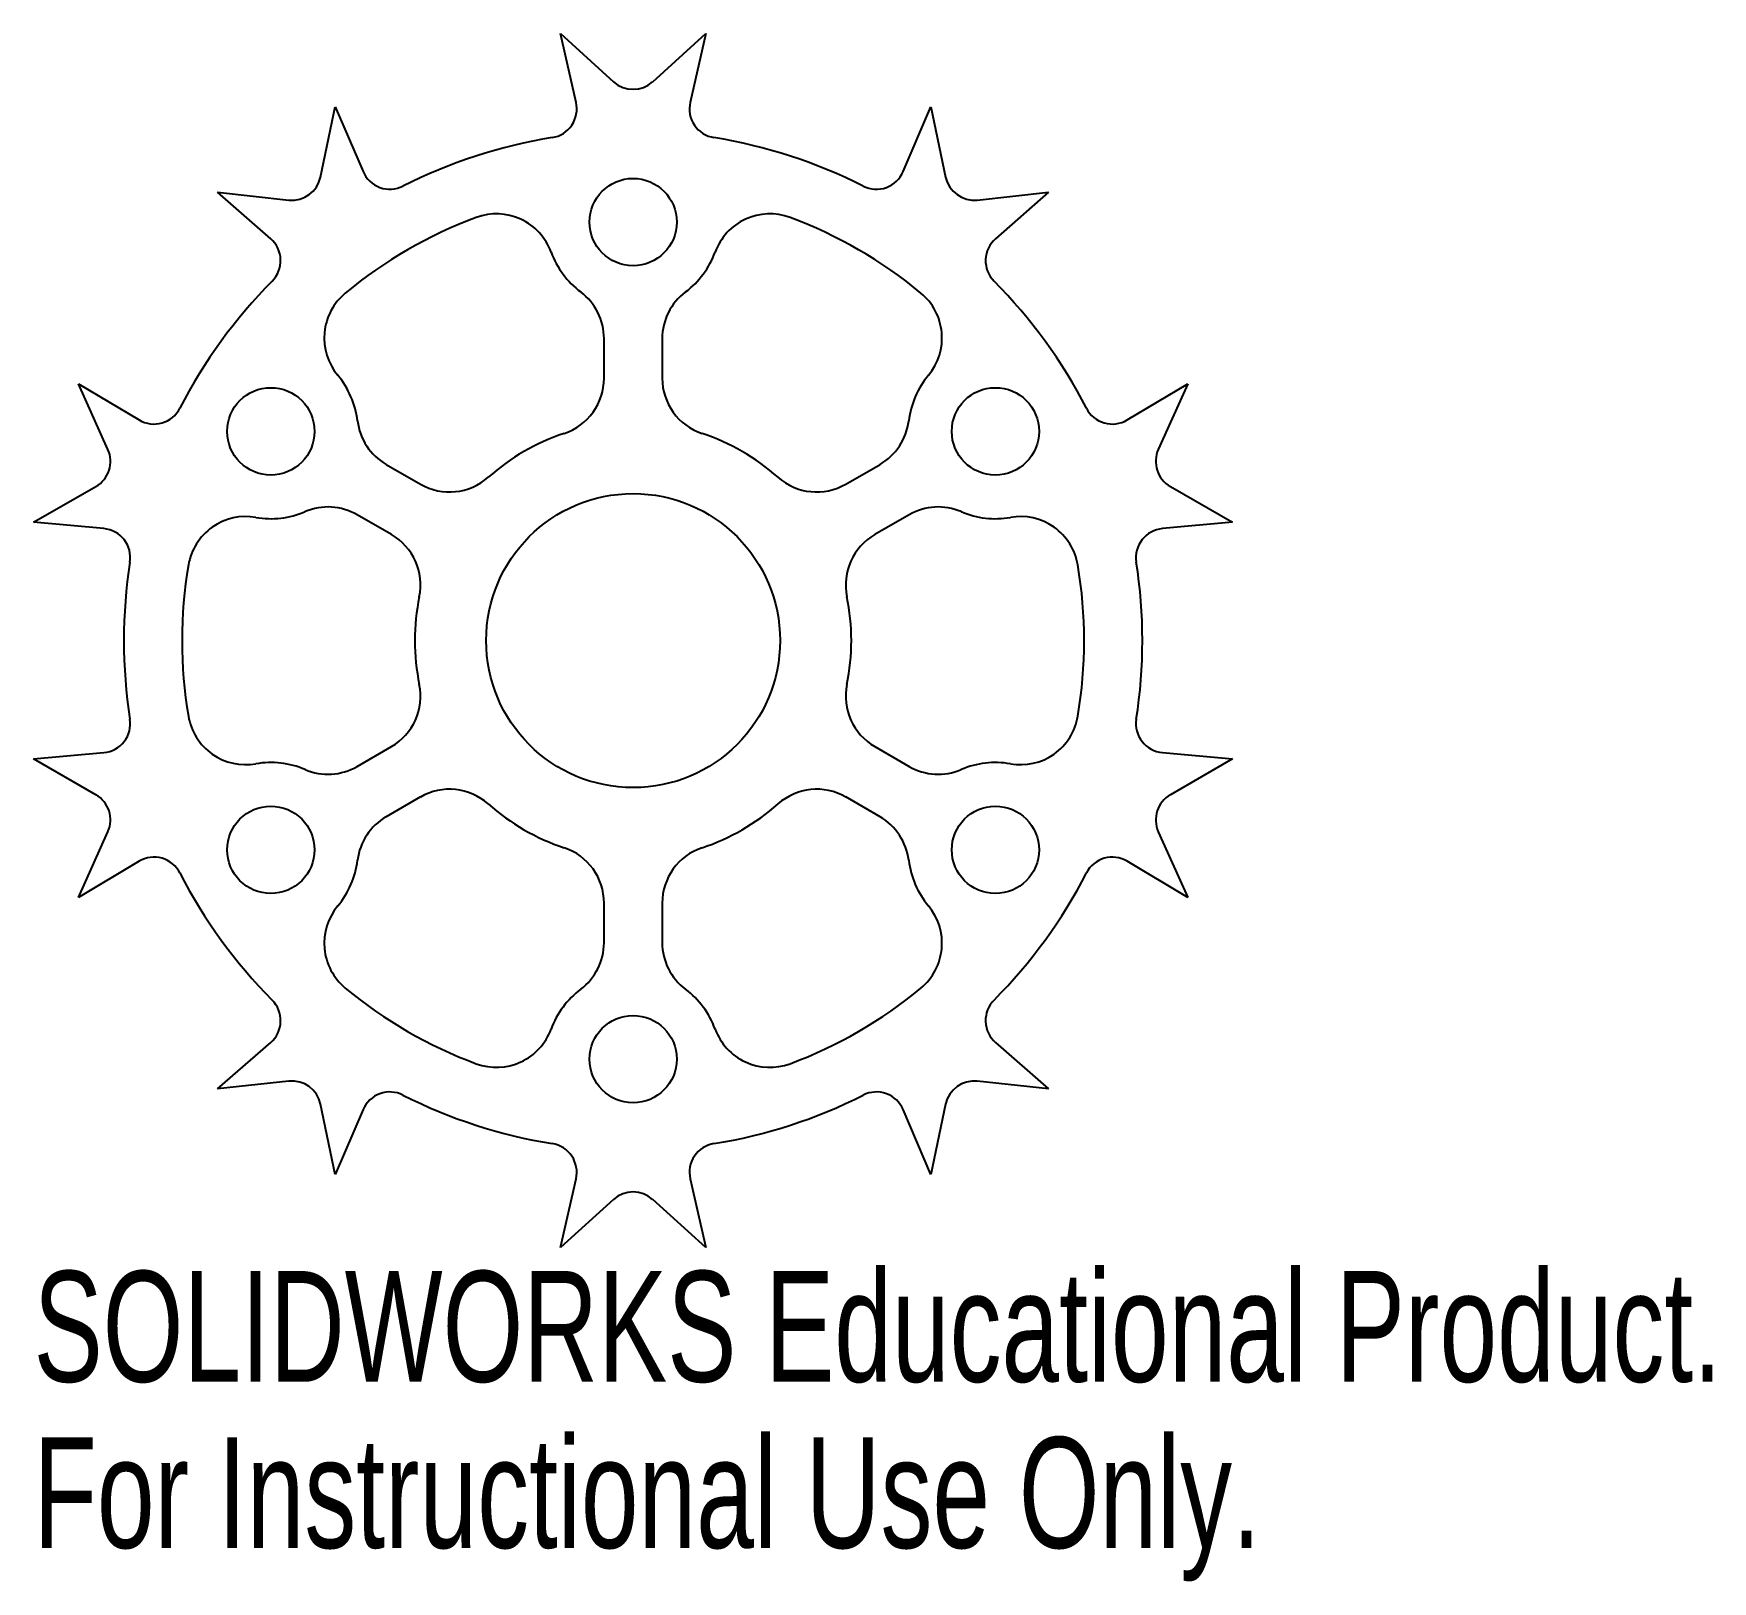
# Model space of a CAD drawing. Header units: inches. Extents: x -1.03 to 1.85, y -1.62 to 1.04.
import ezdxf

# ---------------------------------------------------------------- set-up
doc = ezdxf.new("R2010")
doc.units = ezdxf.units.IN
doc.header["$MEASUREMENT"] = 0
doc.styles.add('SLDTEXTSTYLE0', font='TXT', dxfattribs={"width": 0.7})

msp = doc.modelspace()

# ---------------------------------------------------------------- linework, layer by layer
at = {"color": 7, "linetype": 'Continuous', "lineweight": 25}
for p, q in [((-0.0981, 0.9244), (-0.125, 1.0425)), ((-0.125, 1.0425), (-0.0336, 0.9597)), ((0.0336, 0.9597), (0.125, 1.0425)), ((0.125, 1.0425), (0.0981, 0.9244)), ((-0.537, 0.7962), (-0.5117, 0.9169)), ((-0.5117, 0.9169), (-0.464, 0.8055)), ((0.464, 0.8055), (0.5117, 0.9169)), ((0.5117, 0.9169), (0.537, 0.7962)), ((-0.6227, 0.6902), (-0.7139, 0.77)), ((-0.7139, 0.77), (-0.5913, 0.7567)), ((0.5913, 0.7567), (0.7139, 0.77)), ((0.7139, 0.77), (0.6227, 0.6902)), ((-0.05, 0.4507), (-0.05, 0.5188)), ((0.05, 0.5188), (0.05, 0.4507)), ((-0.9529, 0.441), (-0.8488, 0.3789)), ((-0.9024, 0.3285), (-0.9529, 0.441)), ((0.8488, 0.3789), (0.9529, 0.441)), ((0.9529, 0.441), (0.9024, 0.3285)), ((-0.4243, 0.3027), (-0.3653, 0.2686)), ((0.3653, 0.2686), (0.4243, 0.3027)), ((-1.0301, 0.2033), (-0.9231, 0.2647)), ((0.9231, 0.2647), (1.0301, 0.2033)), ((-0.9094, 0.1924), (-1.0301, 0.2033)), ((-0.4153, 0.182), (-0.4743, 0.2161)), ((0.4743, 0.2161), (0.4153, 0.182)), ((1.0301, 0.2033), (0.9094, 0.1924)), ((-1.0301, -0.2033), (-0.9094, -0.1924)), ((-0.4743, -0.2161), (-0.4153, -0.182)), ((0.4153, -0.182), (0.4743, -0.2161)), ((0.9094, -0.1924), (1.0301, -0.2033)), ((-0.9231, -0.2647), (-1.0301, -0.2033)), ((1.0301, -0.2033), (0.9231, -0.2647)), ((-0.3653, -0.2686), (-0.4243, -0.3027)), ((0.4243, -0.3027), (0.3653, -0.2686)), ((-0.9529, -0.441), (-0.9024, -0.3285)), ((0.9024, -0.3285), (0.9529, -0.441)), ((-0.8488, -0.3789), (-0.9529, -0.441)), ((0.9529, -0.441), (0.8488, -0.3789)), ((-0.05, -0.5188), (-0.05, -0.4507)), ((0.05, -0.4507), (0.05, -0.5188)), ((-0.7139, -0.77), (-0.6227, -0.6902)), ((0.6227, -0.6902), (0.7139, -0.77)), ((-0.5913, -0.7567), (-0.7139, -0.77)), ((0.7139, -0.77), (0.5913, -0.7567)), ((-0.5117, -0.9169), (-0.537, -0.7962)), ((-0.464, -0.8055), (-0.5117, -0.9169)), ((0.5117, -0.9169), (0.464, -0.8055)), ((0.537, -0.7962), (0.5117, -0.9169)), ((-0.125, -1.0425), (-0.0981, -0.9244)), ((0.0981, -0.9244), (0.125, -1.0425)), ((-0.0336, -0.9597), (-0.125, -1.0425)), ((0.125, -1.0425), (0.0336, -0.9597))]:
    msp.add_line(p, q, dxfattribs=at)
for centre, radius in [((0, 0.7188), 0.075), ((-0.6225, 0.3594), 0.075), ((0.6225, 0.3594), 0.075), ((0, 0), 0.2525), ((-0.6225, -0.3594), 0.075), ((0.6225, -0.3594), 0.075), ((0, -0.7188), 0.075)]:
    msp.add_circle(centre, radius, dxfattribs=at)
for centre, radius, start, end in [((0, 0.9968), 0.05, 227.8371, 312.1629), ((-0.1468, 0.9133), 0.05, 279.1333, 12.8371), ((0.1468, 0.9133), 0.05, 167.1629, 260.8667), ((0, 0), 0.875, 99.1333, 116.8667), ((0, 0), 0.875, 63.1333, 80.8667), ((-0.5859, 0.8064), 0.05, 263.8371, 348.1629), ((-0.418, 0.8252), 0.05, 203.1629, 296.8667), ((0.418, 0.8252), 0.05, 243.1333, 336.8371), ((0.5859, 0.8064), 0.05, 191.8371, 276.1629), ((0, 0), 0.775, 110.3542, 129.6458), ((-0.2348, 0.6329), 0.1, 20.0956, 110.3542), ((0.2348, 0.6329), 0.1, 69.6458, 159.9044), ((0, 0), 0.775, 50.3542, 69.6458), ((-0.6556, 0.6526), 0.05, 315.1333, 48.8371), ((0, 0.7188), 0.15, 200.0956, 233.1301), ((0, 0.7188), 0.15, 306.8699, 339.9044), ((0.6556, 0.6526), 0.05, 131.1629, 224.8667), ((0, 0), 0.875, 135.1333, 152.8667), ((0, 0), 0.875, 27.1333, 44.8667), ((-0.4307, 0.5198), 0.1, 129.6458, 219.9044), ((-0.15, 0.5188), 0.1, 0, 53.1301), ((0.15, 0.5188), 0.1, 126.8699, 180), ((0.4307, 0.5198), 0.1, 320.0956, 50.3542), ((-0.6225, 0.3594), 0.15, 6.8699, 39.9044), ((-0.15, 0.4507), 0.1, 288.4085, 0), ((0.15, 0.4507), 0.1, 180, 251.5915), ((0.6225, 0.3594), 0.15, 140.0956, 173.1301), ((-0.8232, 0.4219), 0.05, 239.1629, 332.8667), ((-0.3743, 0.3893), 0.1, 186.8699, 240), ((0.3743, 0.3893), 0.1, 300, 353.1301), ((0.8232, 0.4219), 0.05, 207.1333, 300.8371), ((0, 0), 0.375, 108.4085, 131.5915), ((0, 0), 0.375, 48.4085, 71.5915), ((-0.948, 0.308), 0.05, 299.8371, 24.1629), ((0.948, 0.308), 0.05, 155.8371, 240.1629), ((-0.3153, 0.3553), 0.1, 240, 311.5915), ((0.3153, 0.3553), 0.1, 228.4085, 300), ((-0.6655, 0.1131), 0.1, 80.0956, 170.3542), ((-0.6225, 0.3594), 0.15, 260.0956, 293.1301), ((-0.5243, 0.1295), 0.1, 60, 113.1301), ((0.5243, 0.1295), 0.1, 66.8699, 120), ((0.6225, 0.3594), 0.15, 246.8699, 279.9044), ((0.6655, 0.1131), 0.1, 9.6458, 99.9044), ((-0.9139, 0.1426), 0.05, 351.1333, 84.8371), ((-0.4653, 0.0954), 0.1, 348.4085, 60), ((0.4653, 0.0954), 0.1, 120, 191.5915), ((0.9139, 0.1426), 0.05, 95.1629, 188.8667), ((0, 0), 0.875, 171.1333, 188.8667), ((0, 0), 0.775, 170.3542, 189.6458), ((0, 0), 0.775, 350.3542, 9.6458), ((0, 0), 0.875, 351.1333, 8.8667), ((0, 0), 0.375, 168.4085, 191.5915), ((0, 0), 0.375, 348.4085, 11.5915), ((-0.4653, -0.0954), 0.1, 300, 11.5915), ((0.4653, -0.0954), 0.1, 168.4085, 240), ((-0.9139, -0.1426), 0.05, 275.1629, 8.8667), ((-0.6655, -0.1131), 0.1, 189.6458, 279.9044), ((0.6655, -0.1131), 0.1, 260.0956, 350.3542), ((0.9139, -0.1426), 0.05, 171.1333, 264.8371), ((-0.6225, -0.3594), 0.15, 66.8699, 99.9044), ((-0.5243, -0.1295), 0.1, 246.8699, 300), ((0.5243, -0.1295), 0.1, 240, 293.1301), ((0.6225, -0.3594), 0.15, 80.0956, 113.1301), ((-0.3153, -0.3553), 0.1, 48.4085, 120), ((0.3153, -0.3553), 0.1, 60, 131.5915), ((-0.948, -0.308), 0.05, 335.8371, 60.1629), ((0, 0), 0.375, 228.4085, 251.5915), ((0, 0), 0.375, 288.4085, 311.5915), ((0.948, -0.308), 0.05, 119.8371, 204.1629), ((-0.3743, -0.3893), 0.1, 120, 173.1301), ((0.3743, -0.3893), 0.1, 6.8699, 60), ((-0.8232, -0.4219), 0.05, 27.1333, 120.8371), ((-0.15, -0.4507), 0.1, 0, 71.5915), ((0.15, -0.4507), 0.1, 108.4085, 180), ((0.8232, -0.4219), 0.05, 59.1629, 152.8667), ((0, 0), 0.875, 207.1333, 224.8667), ((-0.6225, -0.3594), 0.15, 320.0956, 353.1301), ((0.6225, -0.3594), 0.15, 186.8699, 219.9044), ((0, 0), 0.875, 315.1333, 332.8667), ((-0.4307, -0.5198), 0.1, 140.0956, 230.3542), ((0.4307, -0.5198), 0.1, 309.6458, 39.9044), ((-0.15, -0.5188), 0.1, 306.8699, 0), ((0.15, -0.5188), 0.1, 180, 233.1301), ((0, 0), 0.775, 230.3542, 249.6458), ((0, -0.7188), 0.15, 126.8699, 159.9044), ((0, -0.7188), 0.15, 20.0956, 53.1301), ((0, 0), 0.775, 290.3542, 309.6458), ((-0.6556, -0.6526), 0.05, 311.1629, 44.8667), ((0.6556, -0.6526), 0.05, 135.1333, 228.8371), ((-0.2348, -0.6329), 0.1, 249.6458, 339.9044), ((0.2348, -0.6329), 0.1, 200.0956, 290.3542), ((-0.5859, -0.8064), 0.05, 11.8371, 96.1629), ((-0.418, -0.8252), 0.05, 63.1333, 156.8371), ((0.418, -0.8252), 0.05, 23.1629, 116.8667), ((0.5859, -0.8064), 0.05, 83.8371, 168.1629), ((0, 0), 0.875, 243.1333, 260.8667), ((0, 0), 0.875, 279.1333, 296.8667), ((-0.1468, -0.9133), 0.05, 347.1629, 80.8667), ((0.1468, -0.9133), 0.05, 99.1333, 192.8371), ((0, -0.9968), 0.05, 47.8371, 132.1629)]:
    msp.add_arc(centre, radius, start, end, dxfattribs=at)

# ---------------------------------------------------------------- texts
at = {"color": 7, "linetype": 'Continuous', "char_height": 0.1903, "attachment_point": 1, "style": 'SLDTEXTSTYLE0'}
for s, insert in [('SOLIDWORKS Educational Product.', (-1.0301, -1.0827)), ('For Instructional Use Only.', (-1.0301, -1.3681))]:
    msp.add_mtext(s, dxfattribs=dict(at, insert=insert))

doc.saveas('drawing.dxf')
